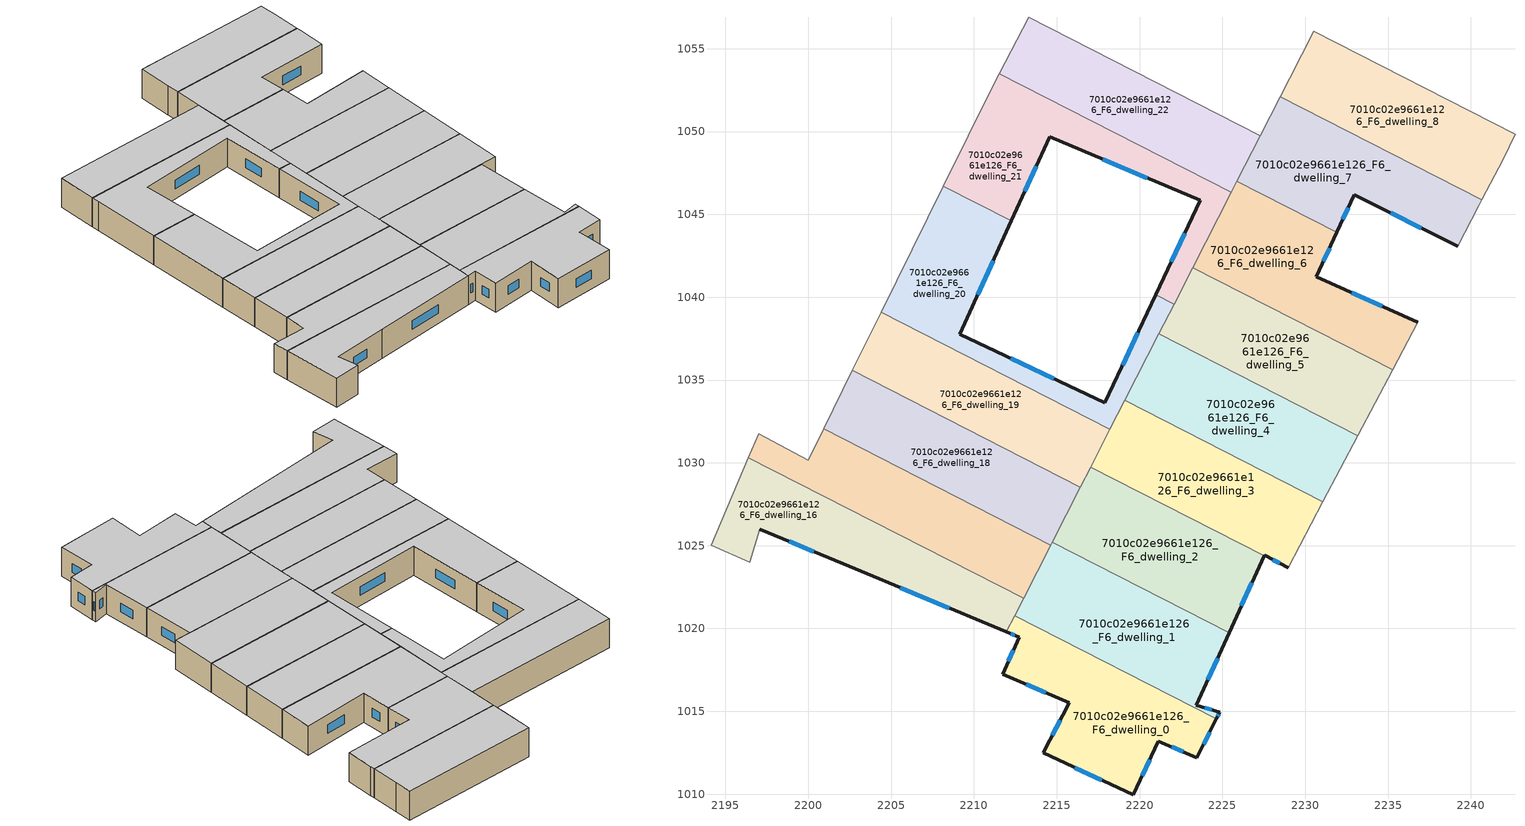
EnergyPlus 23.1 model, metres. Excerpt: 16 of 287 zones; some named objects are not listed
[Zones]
7010c02e9661e126_F6_dwelling_0
 floor to 7010c02e9661e126_F5_dwelling_0 (EU_floor_Construction): 2224.64,1014.54 2223.46,1012.21 2221.14,1013.21 2219.62,1009.96 2214.18,1012.5 2215.76,1015.51 2211.73,1017.24 2212.72,1019.47 2211.96,1019.79 2212.46,1020.77 z18
 wall outside (EU_wall_Construction): 2211.96,1019.79 2212.72,1019.47 2211.73,1017.24 2215.76,1015.51 2214.18,1012.5 2219.62,1009.96 2221.14,1013.21 2223.46,1012.21 2224.64,1014.54 z18:21
 wall to 7010c02e9661e126_F6_dwelling_1 (EU_wall_Construction): 2224.64,1014.54 2212.46,1020.77 z18:21
 wall to 7010c02e9661e126_F6_dwelling_16 (EU_wall_Construction): 2212.46,1020.77 2211.96,1019.79 z18:21
 window (EU_Window_Construction): 2216.09,1011.6 2217.71,1010.85 / 2215.2,1014.46 2214.73,1013.55 / 2213.14,1016.63 2214.35,1016.12 / 2212.38,1018.69 2212.08,1018.02 / 2212.23,1019.68 2212.46,1019.59 / 2223.88,1013.02 2224.23,1013.72 / 2221.95,1012.85 2222.65,1012.56 / 2220.15,1011.09 2220.61,1012.07 z19.05:19.95
 ceiling to 7010c02e9661e126_F7_dwelling_0 (EU_floor_Construction): 2223.46,1012.21 2224.64,1014.54 2212.46,1020.77 2211.96,1019.79 2212.72,1019.47 2211.73,1017.24 2215.76,1015.51 2214.18,1012.5 2219.62,1009.96 2221.14,1013.21 z21
7010c02e9661e126_F6_dwelling_1
 floor to 7010c02e9661e126_F5_dwelling_1 (EU_floor_Construction): 2225.41,1019.73 2223.43,1015.38 2224.84,1014.96 2224.64,1014.54 2212.46,1020.77 2214.72,1025.2 z18
 wall outside (EU_wall_Construction): 2224.64,1014.54 2224.84,1014.96 2223.43,1015.38 2225.41,1019.73 z18:21
 wall to 7010c02e9661e126_F6_dwelling_2 (EU_wall_Construction): 2225.41,1019.73 2214.72,1025.2 z18:21
 wall to 7010c02e9661e126_F6_dwelling_17 (EU_wall_Construction): 2214.64,1025.04 2212.99,1021.82 z18:21
 wall to 7010c02e9661e126_F6_dwelling_16 (EU_wall_Construction): 2212.99,1021.82 2212.46,1020.77 z18:21
 wall to 7010c02e9661e126_F6_dwelling_18 (EU_wall_Construction): 2214.72,1025.2 2214.64,1025.04 z18:21
 window (EU_Window_Construction): 2224.12,1016.9 2224.71,1018.2 / 2224.35,1015.1 2223.92,1015.23 / 2224.71,1014.69 2224.77,1014.81 z19.05:19.95
 ceiling to 7010c02e9661e126_F7_dwelling_1 (EU_floor_Construction): 2224.84,1014.96 2223.43,1015.38 2225.41,1019.73 2214.72,1025.2 2212.46,1020.77 2224.64,1014.54 z21
7010c02e9661e126_F6_dwelling_16
 floor to 7010c02e9661e126_F5_dwelling_16 (EU_floor_Construction): 2212.99,1021.82 2211.96,1019.79 2202.09,1023.89 2197.07,1026 2196.45,1024 2194.12,1025.01 2196.39,1030.32 z18
 wall outside (EU_wall_Construction): 2197.07,1026 2202.09,1023.89 2211.96,1019.79 z18:21
 wall adiabatic (EU_wall_Construction): 2196.39,1030.32 2194.12,1025.01 2196.45,1024 2197.07,1026 z18:21
 wall to 7010c02e9661e126_F6_dwelling_17 (EU_wall_Construction): 2212.99,1021.82 2196.39,1030.32 z18:21
 window (EU_Window_Construction): 2205.55,1022.46 2208.5,1021.23 / 2198.84,1025.26 2200.33,1024.63 z19.05:19.95
 ceiling to 7010c02e9661e126_F7_dwelling_16 (EU_floor_Construction): 2211.96,1019.79 2212.99,1021.82 2196.39,1030.32 2194.12,1025.01 2196.45,1024 2197.07,1026 2202.09,1023.89 z21
7010c02e9661e126_F6_dwelling_17
 floor to 7010c02e9661e126_F5_dwelling_17 (EU_floor_Construction): 2214.64,1025.04 2212.99,1021.82 2196.39,1030.32 2196.99,1031.75 2199.98,1030.17 2200.92,1032.06 z18
 wall adiabatic (EU_wall_Construction): 2200.92,1032.06 2199.98,1030.17 2196.99,1031.75 2196.39,1030.32 z18:21
 wall to 7010c02e9661e126_F6_dwelling_18 (EU_wall_Construction): 2214.64,1025.04 2200.92,1032.06 z18:21
 ceiling to 7010c02e9661e126_F7_dwelling_17 (EU_floor_Construction): 2212.99,1021.82 2214.64,1025.04 2200.92,1032.06 2199.98,1030.17 2196.99,1031.75 2196.39,1030.32 z21
7010c02e9661e126_F6_dwelling_18
 floor to 7010c02e9661e126_F5_dwelling_18 (EU_floor_Construction): 2216.43,1028.54 2214.64,1025.04 2200.92,1032.06 2202.66,1035.58 z18
 wall to 7010c02e9661e126_F6_dwelling_19 (EU_wall_Construction): 2216.43,1028.54 2202.66,1035.58 z18:21
 wall adiabatic (EU_wall_Construction): 2202.66,1035.58 2200.92,1032.06 z18:21
 wall to 7010c02e9661e126_F6_dwelling_2 (EU_wall_Construction): 2214.72,1025.2 2216.43,1028.54 z18:21
 ceiling to 7010c02e9661e126_F7_dwelling_18 (EU_floor_Construction): 2214.64,1025.04 2216.43,1028.54 2202.66,1035.58 2200.92,1032.06 z21
7010c02e9661e126_F6_dwelling_19
 floor to 7010c02e9661e126_F5_dwelling_19 (EU_floor_Construction): 2218.21,1032.02 2216.43,1028.54 2202.66,1035.58 2204.39,1039.09 z18
 wall to 7010c02e9661e126_F6_dwelling_20 (EU_wall_Construction): 2218.21,1032.02 2204.39,1039.09 z18:21
 wall adiabatic (EU_wall_Construction): 2204.39,1039.09 2202.66,1035.58 z18:21
 wall to 7010c02e9661e126_F6_dwelling_3 (EU_wall_Construction): 2217.05,1029.74 2218.21,1032.02 z18:21
 wall to 7010c02e9661e126_F6_dwelling_2 (EU_wall_Construction): 2216.43,1028.53 2217.05,1029.74 z18:21
 ceiling to 7010c02e9661e126_F7_dwelling_19 (EU_floor_Construction): 2216.43,1028.54 2218.21,1032.02 2204.39,1039.09 2202.66,1035.58 z21
7010c02e9661e126_F6_dwelling_2
 floor to 7010c02e9661e126_F5_dwelling_2 (EU_floor_Construction): 2227.53,1024.38 2225.41,1019.73 2214.72,1025.2 2217.05,1029.74 z18
 wall outside (EU_wall_Construction): 2225.41,1019.73 2227.53,1024.38 z18:21
 wall to 7010c02e9661e126_F6_dwelling_3 (EU_wall_Construction): 2227.53,1024.38 2217.05,1029.74 z18:21
 window (EU_Window_Construction): 2226.15,1021.36 2226.78,1022.75 z19.05:19.95
 ceiling to 7010c02e9661e126_F7_dwelling_2 (EU_floor_Construction): 2225.41,1019.73 2227.53,1024.38 2217.05,1029.74 2214.72,1025.2 z21
7010c02e9661e126_F6_dwelling_20
 floor to 7010c02e9661e126_F5_dwelling_20 (EU_floor_Construction): 2220.97,1040.14 2222.08,1039.58 2218.21,1032.02 2204.39,1039.09 2208.15,1046.71 2212.27,1044.6 2209.15,1037.76 2217.9,1033.61 z18
 wall outside (EU_wall_Construction): 2220.97,1040.14 2217.9,1033.61 2209.15,1037.76 2212.27,1044.6 z18:21
 wall to 7010c02e9661e126_F6_dwelling_21 (EU_wall_Construction): 2212.27,1044.6 2208.15,1046.71 / 2222.08,1039.58 2220.97,1040.14 z18:21
 wall adiabatic (EU_wall_Construction): 2208.15,1046.71 2204.39,1039.09 z18:21
 wall to 7010c02e9661e126_F6_dwelling_4 (EU_wall_Construction): 2219.11,1033.78 2221.16,1037.79 z18:21
 wall to 7010c02e9661e126_F6_dwelling_3 (EU_wall_Construction): 2218.21,1032.02 2219.11,1033.78 z18:21
 wall to 7010c02e9661e126_F6_dwelling_5 (EU_wall_Construction): 2221.16,1037.79 2222.08,1039.58 z18:21
 window (EU_Window_Construction): 2210.24,1040.16 2211.17,1042.2 / 2214.83,1035.07 2212.21,1036.31 / 2219.89,1037.86 2218.97,1035.9 z19.05:19.95
 ceiling to 7010c02e9661e126_F7_dwelling_20 (EU_floor_Construction): 2218.21,1032.02 2222.08,1039.58 2220.97,1040.14 2217.9,1033.61 2209.15,1037.76 2212.27,1044.6 2208.15,1046.71 2204.39,1039.09 z21
7010c02e9661e126_F6_dwelling_21
 floor to 7010c02e9661e126_F5_dwelling_21 (EU_floor_Construction): 2225.53,1046.32 2222.08,1039.58 2220.97,1040.14 2223.66,1045.84 2214.58,1049.68 2212.27,1044.6 2208.15,1046.71 2211.16,1052.8 2211.52,1053.49 z18
 wall outside (EU_wall_Construction): 2212.27,1044.6 2214.58,1049.68 2223.66,1045.84 2220.97,1040.14 z18:21
 wall adiabatic (EU_wall_Construction): 2211.52,1053.49 2211.16,1052.8 2208.15,1046.71 z18:21
 wall to 7010c02e9661e126_F6_dwelling_22 (EU_wall_Construction): 2225.53,1046.32 2211.52,1053.49 z18:21
 wall to 7010c02e9661e126_F6_dwelling_6 (EU_wall_Construction): 2223.21,1041.78 2225.53,1046.32 z18:21
 wall to 7010c02e9661e126_F6_dwelling_5 (EU_wall_Construction): 2222.08,1039.58 2223.21,1041.78 z18:21
 window (EU_Window_Construction): 2217.77,1048.34 2220.47,1047.19 / 2213.08,1046.38 2213.77,1047.9 / 2222.71,1043.85 2221.91,1042.14 z19.05:19.95
 ceiling to 7010c02e9661e126_F7_dwelling_21 (EU_floor_Construction): 2222.08,1039.58 2225.53,1046.32 2211.52,1053.49 2211.16,1052.8 2208.15,1046.71 2212.27,1044.6 2214.58,1049.68 2223.66,1045.84 2220.97,1040.14 z21
7010c02e9661e126_F6_dwelling_22
 floor to 7010c02e9661e126_F5_dwelling_22 (EU_floor_Construction): 2227.29,1049.76 2225.53,1046.32 2211.52,1053.49 2213.32,1056.91 z18
 wall to 7010c02e9661e126_F6_dwelling_23 (EU_wall_Construction): 2227.29,1049.76 2213.32,1056.91 z18:21
 wall adiabatic (EU_wall_Construction): 2213.32,1056.91 2211.52,1053.49 z18:21
 wall to 7010c02e9661e126_F6_dwelling_7 (EU_wall_Construction): 2225.88,1047 2227.29,1049.76 z18:21
 wall to 7010c02e9661e126_F6_dwelling_6 (EU_wall_Construction): 2225.53,1046.32 2225.87,1047 z18:21
 ceiling to 7010c02e9661e126_F7_dwelling_22 (EU_floor_Construction): 2225.53,1046.32 2227.29,1049.76 2213.32,1056.91 2211.52,1053.49 z21
7010c02e9661e126_F6_dwelling_3
 floor to 7010c02e9661e126_F5_dwelling_3 (EU_floor_Construction): 2231.07,1027.66 2228.96,1023.66 2227.55,1024.42 2227.53,1024.38 2217.05,1029.74 2219.11,1033.78 z18
 wall outside (EU_wall_Construction): 2227.53,1024.38 2227.55,1024.42 2228.96,1023.66 z18:21
 wall to 7010c02e9661e126_F6_dwelling_4 (EU_wall_Construction): 2231.07,1027.66 2219.11,1033.78 z18:21
 wall adiabatic (EU_wall_Construction): 2228.96,1023.66 2231.07,1027.66 z18:21
 window (EU_Window_Construction): 2228.04,1024.16 2228.47,1023.93 z19.05:19.95
 ceiling to 7010c02e9661e126_F7_dwelling_3 (EU_floor_Construction): 2228.96,1023.66 2231.07,1027.66 2219.11,1033.78 2217.05,1029.74 2227.53,1024.38 2227.55,1024.42 z21
7010c02e9661e126_F6_dwelling_4
 floor to 7010c02e9661e126_F5_dwelling_4 (EU_floor_Construction): 2233.17,1031.64 2231.07,1027.66 2219.11,1033.78 2221.16,1037.79 z18
 wall to 7010c02e9661e126_F6_dwelling_5 (EU_wall_Construction): 2233.17,1031.64 2221.16,1037.79 z18:21
 wall adiabatic (EU_wall_Construction): 2231.07,1027.66 2233.17,1031.64 z18:21
 ceiling to 7010c02e9661e126_F7_dwelling_4 (EU_floor_Construction): 2231.07,1027.66 2233.17,1031.64 2221.16,1037.79 2219.11,1033.78 z21
7010c02e9661e126_F6_dwelling_5
 floor to 7010c02e9661e126_F5_dwelling_5 (EU_floor_Construction): 2235.27,1035.61 2233.17,1031.64 2221.16,1037.79 2223.21,1041.78 z18
 wall to 7010c02e9661e126_F6_dwelling_6 (EU_wall_Construction): 2235.27,1035.61 2223.21,1041.78 z18:21
 wall adiabatic (EU_wall_Construction): 2233.17,1031.64 2235.27,1035.61 z18:21
 ceiling to 7010c02e9661e126_F7_dwelling_5 (EU_floor_Construction): 2233.17,1031.64 2235.27,1035.61 2223.21,1041.78 2221.16,1037.79 z21
7010c02e9661e126_F6_dwelling_6
 floor to 7010c02e9661e126_F5_dwelling_6 (EU_floor_Construction): 2231.91,1043.91 2230.67,1041.22 2236.78,1038.48 2235.27,1035.61 2223.21,1041.78 2225.88,1047 z18
 wall outside (EU_wall_Construction): 2236.78,1038.48 2230.67,1041.22 2231.91,1043.91 z18:21
 wall to 7010c02e9661e126_F6_dwelling_7 (EU_wall_Construction): 2231.91,1043.91 2225.88,1047 z18:21
 wall adiabatic (EU_wall_Construction): 2235.27,1035.61 2236.78,1038.48 z18:21
 window (EU_Window_Construction): 2231.1,1042.17 2231.47,1042.97 / 2234.64,1039.44 2232.81,1040.26 z19.05:19.95
 ceiling to 7010c02e9661e126_F7_dwelling_6 (EU_floor_Construction): 2235.27,1035.61 2236.78,1038.48 2230.67,1041.22 2231.91,1043.91 2225.88,1047 2223.21,1041.78 z21
7010c02e9661e126_F6_dwelling_7
 floor to 7010c02e9661e126_F5_dwelling_7 (EU_floor_Construction): 2240.66,1045.87 2240.47,1045.51 2239.19,1043.08 2232.96,1046.18 2231.91,1043.91 2225.88,1047 2228.49,1052.1 z18
 wall outside (EU_wall_Construction): 2231.91,1043.91 2232.96,1046.18 2239.19,1043.08 z18:21
 wall to 7010c02e9661e126_F6_dwelling_8 (EU_wall_Construction): 2240.66,1045.87 2228.49,1052.1 z18:21
 wall adiabatic (EU_wall_Construction): 2239.19,1043.08 2240.47,1045.51 2240.66,1045.87 z18:21
 wall to 7010c02e9661e126_F6_dwelling_23 (EU_wall_Construction): 2228.49,1052.1 2227.29,1049.76 z18:21
 window (EU_Window_Construction): 2232.28,1044.71 2232.6,1045.39 / 2235.15,1045.1 2237.01,1044.17 z19.05:19.95
 ceiling to 7010c02e9661e126_F7_dwelling_7 (EU_floor_Construction): 2239.19,1043.08 2240.47,1045.51 2240.66,1045.87 2228.49,1052.1 2225.88,1047 2231.91,1043.91 2232.96,1046.18 z21
7010c02e9661e126_F6_dwelling_8
 floor to 7010c02e9661e126_F5_dwelling_8 (EU_floor_Construction): 2242.66,1049.83 2241.94,1048.32 2240.66,1045.87 2228.49,1052.1 2230.51,1056.05 z18
 wall to 7010c02e9661e126_F6_dwelling_9 (EU_wall_Construction): 2242.66,1049.83 2230.51,1056.05 z18:21
 wall adiabatic (EU_wall_Construction): 2240.66,1045.87 2241.94,1048.32 2242.66,1049.83 z18:21
 wall to 7010c02e9661e126_F6_dwelling_23 (EU_wall_Construction): 2229.05,1053.21 2228.49,1052.1 z18:21
 wall to 7010c02e9661e126_F6_dwelling_24 (EU_wall_Construction): 2230.51,1056.05 2229.05,1053.21 z18:21
 ceiling to 7010c02e9661e126_F7_dwelling_8 (EU_floor_Construction): 2240.66,1045.87 2241.94,1048.32 2242.66,1049.83 2230.51,1056.05 2228.49,1052.1 z21
[Building]
EU S2 Campaign: North Axis=0; Terrain=City; Solar Distribution=FullExterior
[Site:Location]
Bologna: Latitude=44.5; Longitude=11.25; Time Zone=1; Elevation=37
[SizingPeriod:WeatherFileDays]
AnnualSizingPeriod: Begin Month=1; Begin Day of Month=1; End Month=12; End Day of Month=31; Day of Week for Start Day=Monday; Use Weather File Daylight Saving Period=No; Use Weather File Rain and Snow Indicators=No
[MATERIAL]
EU_InternalMass_Material: Roughness=MediumRough; Thickness=0.1; Conductivity=1; Density=1800; Specific Heat=900; Thermal Absorptance=0.9; Solar Absorptance=0.7; Visible Absorptance=0.7
[MATERIAL:NOMASS] Roughness=MediumRough; Thermal Absorptance=0.9; Solar Absorptance=0.7; Visible Absorptance=0.7
Name | Thermal Resistance
EU_wall_NoMass | 0.890213
EU_floor_NoMass | 0.79516
[WINDOWMATERIAL:SIMPLEGLAZINGSYSTEM]
EU_Window_SimpleGlazing: UFactor=4.49146; Solar Heat Gain Coefficient=0.85; Visible Transmittance=0.85
[CONSTRUCTION]
EU_wall_Construction: EU_wall_NoMass
EU_floor_Construction: EU_floor_NoMass
EU_Window_Construction: EU_Window_SimpleGlazing
EU_InternalMass_Construction: EU_InternalMass_Material
[ZONE] Type=1; Multiplier=1; Ceiling Height=autocalculate; Floor Area=autocalculate; Part of Total Floor Area=Yes
Name | Volume
7010c02e9661e126_F6_dwelling_0 | 182.041
7010c02e9661e126_F6_dwelling_1 | 182.045
7010c02e9661e126_F6_dwelling_16 | 182.046
7010c02e9661e126_F6_dwelling_17 | 182.043
7010c02e9661e126_F6_dwelling_18 | 182.068
7010c02e9661e126_F6_dwelling_19 | 182.015
7010c02e9661e126_F6_dwelling_2 | 182.03
7010c02e9661e126_F6_dwelling_20 | 182.049
7010c02e9661e126_F6_dwelling_21 | 182.033
7010c02e9661e126_F6_dwelling_22 | 182.057
7010c02e9661e126_F6_dwelling_3 | 182.076
7010c02e9661e126_F6_dwelling_4 | 182.01
7010c02e9661e126_F6_dwelling_5 | 182.0625
7010c02e9661e126_F6_dwelling_6 | 182.038
7010c02e9661e126_F6_dwelling_7 | 182.063
7010c02e9661e126_F6_dwelling_8 | 182.021
[INTERNALMASS] Construction=EU_InternalMass_Construction
Name | Zone or ZoneList | Surface Area
7010c02e9661e126_F6_dwelling_0_EU_InternalMass | 7010c02e9661e126_F6_dwelling_0 | 60.6796
7010c02e9661e126_F6_dwelling_1_EU_InternalMass | 7010c02e9661e126_F6_dwelling_1 | 60.6819
7010c02e9661e126_F6_dwelling_2_EU_InternalMass | 7010c02e9661e126_F6_dwelling_2 | 60.6768
7010c02e9661e126_F6_dwelling_3_EU_InternalMass | 7010c02e9661e126_F6_dwelling_3 | 60.6917
7010c02e9661e126_F6_dwelling_4_EU_InternalMass | 7010c02e9661e126_F6_dwelling_4 | 60.6703
7010c02e9661e126_F6_dwelling_5_EU_InternalMass | 7010c02e9661e126_F6_dwelling_5 | 60.6874
7010c02e9661e126_F6_dwelling_6_EU_InternalMass | 7010c02e9661e126_F6_dwelling_6 | 60.6793
7010c02e9661e126_F6_dwelling_7_EU_InternalMass | 7010c02e9661e126_F6_dwelling_7 | 60.6875
7010c02e9661e126_F6_dwelling_8_EU_InternalMass | 7010c02e9661e126_F6_dwelling_8 | 60.6738
7010c02e9661e126_F6_dwelling_16_EU_InternalMass | 7010c02e9661e126_F6_dwelling_16 | 60.6821
7010c02e9661e126_F6_dwelling_17_EU_InternalMass | 7010c02e9661e126_F6_dwelling_17 | 60.6814
7010c02e9661e126_F6_dwelling_18_EU_InternalMass | 7010c02e9661e126_F6_dwelling_18 | 60.6892
7010c02e9661e126_F6_dwelling_19_EU_InternalMass | 7010c02e9661e126_F6_dwelling_19 | 60.6716
7010c02e9661e126_F6_dwelling_20_EU_InternalMass | 7010c02e9661e126_F6_dwelling_20 | 60.6828
7010c02e9661e126_F6_dwelling_21_EU_InternalMass | 7010c02e9661e126_F6_dwelling_21 | 60.6772
7010c02e9661e126_F6_dwelling_22_EU_InternalMass | 7010c02e9661e126_F6_dwelling_22 | 60.6853
[OTHEREQUIPMENT] Fuel Type=Electricity; Design Level Calculation Method=Watts/Area; Power per Zone Floor Area=1; Fraction Latent=0; Fraction Radiant=0; Fraction Lost=0; Carbon Dioxide Generation Rate=0; EndUse Subcategory=EU_Step8_InternalGains
Name | Zone or ZoneList or Space or SpaceList | Schedule
EU_Step8_InternalGain_7010c02e9661e126_F6_dwelling_0_f000 | 7010c02e9661e126_F6_dwelling_0 | EU_Step8_GainSchedule_7010c02e9661e126_F6_dwelling_0_f000
EU_Step8_InternalGain_7010c02e9661e126_F6_dwelling_1_f000 | 7010c02e9661e126_F6_dwelling_1 | EU_Step8_GainSchedule_7010c02e9661e126_F6_dwelling_1_f000
EU_Step8_InternalGain_7010c02e9661e126_F6_dwelling_2_f000 | 7010c02e9661e126_F6_dwelling_2 | EU_Step8_GainSchedule_7010c02e9661e126_F6_dwelling_2_f000
EU_Step8_InternalGain_7010c02e9661e126_F6_dwelling_3_f000 | 7010c02e9661e126_F6_dwelling_3 | EU_Step8_GainSchedule_7010c02e9661e126_F6_dwelling_3_f000
EU_Step8_InternalGain_7010c02e9661e126_F6_dwelling_4_f000 | 7010c02e9661e126_F6_dwelling_4 | EU_Step8_GainSchedule_7010c02e9661e126_F6_dwelling_4_f000
EU_Step8_InternalGain_7010c02e9661e126_F6_dwelling_5_f000 | 7010c02e9661e126_F6_dwelling_5 | EU_Step8_GainSchedule_7010c02e9661e126_F6_dwelling_5_f000
EU_Step8_InternalGain_7010c02e9661e126_F6_dwelling_6_f000 | 7010c02e9661e126_F6_dwelling_6 | EU_Step8_GainSchedule_7010c02e9661e126_F6_dwelling_6_f000
EU_Step8_InternalGain_7010c02e9661e126_F6_dwelling_7_f000 | 7010c02e9661e126_F6_dwelling_7 | EU_Step8_GainSchedule_7010c02e9661e126_F6_dwelling_7_f000
EU_Step8_InternalGain_7010c02e9661e126_F6_dwelling_8_f000 | 7010c02e9661e126_F6_dwelling_8 | EU_Step8_GainSchedule_7010c02e9661e126_F6_dwelling_8_f000
EU_Step8_InternalGain_7010c02e9661e126_F6_dwelling_16_f000 | 7010c02e9661e126_F6_dwelling_16 | EU_Step8_GainSchedule_7010c02e9661e126_F6_dwelling_16_f000
EU_Step8_InternalGain_7010c02e9661e126_F6_dwelling_17_f000 | 7010c02e9661e126_F6_dwelling_17 | EU_Step8_GainSchedule_7010c02e9661e126_F6_dwelling_17_f000
EU_Step8_InternalGain_7010c02e9661e126_F6_dwelling_18_f000 | 7010c02e9661e126_F6_dwelling_18 | EU_Step8_GainSchedule_7010c02e9661e126_F6_dwelling_18_f000
EU_Step8_InternalGain_7010c02e9661e126_F6_dwelling_19_f000 | 7010c02e9661e126_F6_dwelling_19 | EU_Step8_GainSchedule_7010c02e9661e126_F6_dwelling_19_f000
EU_Step8_InternalGain_7010c02e9661e126_F6_dwelling_20_f000 | 7010c02e9661e126_F6_dwelling_20 | EU_Step8_GainSchedule_7010c02e9661e126_F6_dwelling_20_f000
EU_Step8_InternalGain_7010c02e9661e126_F6_dwelling_21_f000 | 7010c02e9661e126_F6_dwelling_21 | EU_Step8_GainSchedule_7010c02e9661e126_F6_dwelling_21_f000
EU_Step8_InternalGain_7010c02e9661e126_F6_dwelling_22_f000 | 7010c02e9661e126_F6_dwelling_22 | EU_Step8_GainSchedule_7010c02e9661e126_F6_dwelling_22_f000
[ZONEVENTILATION:DESIGNFLOWRATE] Schedule=EU_AlwaysOn; Design Flow Rate Calculation Method=AirChanges/Hour; Air Changes per Hour=0.718634; Ventilation Type=Natural; Fan Pressure Rise=0; Fan Total Efficiency=1; Constant Term Coefficient=1; Temperature Term Coefficient=0; Velocity Term Coefficient=0; Velocity Squared Term Coefficient=0; Minimum Indoor Temperature=-100; Maximum Indoor Temperature=100; Delta Temperature=-100; Minimum Outdoor Temperature=-100; Maximum Outdoor Temperature=100; Maximum Wind Speed=40
Name | Zone or ZoneList or Space or SpaceList
EU_ConstantAir_7010c02e9661e126_F6_dwelling_0 | 7010c02e9661e126_F6_dwelling_0
EU_ConstantAir_7010c02e9661e126_F6_dwelling_1 | 7010c02e9661e126_F6_dwelling_1
EU_ConstantAir_7010c02e9661e126_F6_dwelling_2 | 7010c02e9661e126_F6_dwelling_2
EU_ConstantAir_7010c02e9661e126_F6_dwelling_3 | 7010c02e9661e126_F6_dwelling_3
EU_ConstantAir_7010c02e9661e126_F6_dwelling_4 | 7010c02e9661e126_F6_dwelling_4
EU_ConstantAir_7010c02e9661e126_F6_dwelling_5 | 7010c02e9661e126_F6_dwelling_5
EU_ConstantAir_7010c02e9661e126_F6_dwelling_6 | 7010c02e9661e126_F6_dwelling_6
EU_ConstantAir_7010c02e9661e126_F6_dwelling_7 | 7010c02e9661e126_F6_dwelling_7
EU_ConstantAir_7010c02e9661e126_F6_dwelling_8 | 7010c02e9661e126_F6_dwelling_8
EU_ConstantAir_7010c02e9661e126_F6_dwelling_16 | 7010c02e9661e126_F6_dwelling_16
EU_ConstantAir_7010c02e9661e126_F6_dwelling_17 | 7010c02e9661e126_F6_dwelling_17
EU_ConstantAir_7010c02e9661e126_F6_dwelling_18 | 7010c02e9661e126_F6_dwelling_18
EU_ConstantAir_7010c02e9661e126_F6_dwelling_19 | 7010c02e9661e126_F6_dwelling_19
EU_ConstantAir_7010c02e9661e126_F6_dwelling_20 | 7010c02e9661e126_F6_dwelling_20
EU_ConstantAir_7010c02e9661e126_F6_dwelling_21 | 7010c02e9661e126_F6_dwelling_21
EU_ConstantAir_7010c02e9661e126_F6_dwelling_22 | 7010c02e9661e126_F6_dwelling_22
[HVACTEMPLATE:ZONE:IDEALLOADSAIRSYSTEM] System Availability Schedule=EU_AlwaysOn; Maximum Heating Supply Air Temperature=50; Minimum Cooling Supply Air Temperature=13; Maximum Heating Supply Air Humidity Ratio=0.0156; Minimum Cooling Supply Air Humidity Ratio=0.0077; Heating Limit=NoLimit; Cooling Limit=NoLimit; Heating Availability Schedule=EU_AlwaysOn; Cooling Availability Schedule=EU_CoolingOff; Dehumidification Control Type=ConstantSensibleHeatRatio; Cooling Sensible Heat Ratio=0.7; Dehumidification Setpoint=60; Humidification Control Type=None; Humidification Setpoint=30; Outdoor Air Method=None; Outdoor Air Flow Rate per Person=0.00944; Outdoor Air Flow Rate per Zone Floor Area=0; Outdoor Air Flow Rate per Zone=0; Demand Controlled Ventilation Type=None; Outdoor Air Economizer Type=NoEconomizer; Heat Recovery Type=None; Sensible Heat Recovery Effectiveness=0.7; Latent Heat Recovery Effectiveness=0.65
Name | Template Thermostat
7010c02e9661e126_F6_dwelling_0 | EU_HeatOnly_7010c02e9661e126_F6_dwelling_0
7010c02e9661e126_F6_dwelling_1 | EU_HeatOnly_7010c02e9661e126_F6_dwelling_1
7010c02e9661e126_F6_dwelling_2 | EU_HeatOnly_7010c02e9661e126_F6_dwelling_2
7010c02e9661e126_F6_dwelling_3 | EU_HeatOnly_7010c02e9661e126_F6_dwelling_3
7010c02e9661e126_F6_dwelling_4 | EU_HeatOnly_7010c02e9661e126_F6_dwelling_4
7010c02e9661e126_F6_dwelling_5 | EU_HeatOnly_7010c02e9661e126_F6_dwelling_5
7010c02e9661e126_F6_dwelling_6 | EU_HeatOnly_7010c02e9661e126_F6_dwelling_6
7010c02e9661e126_F6_dwelling_7 | EU_HeatOnly_7010c02e9661e126_F6_dwelling_7
7010c02e9661e126_F6_dwelling_8 | EU_HeatOnly_7010c02e9661e126_F6_dwelling_8
7010c02e9661e126_F6_dwelling_16 | EU_HeatOnly_7010c02e9661e126_F6_dwelling_16
7010c02e9661e126_F6_dwelling_17 | EU_HeatOnly_7010c02e9661e126_F6_dwelling_17
7010c02e9661e126_F6_dwelling_18 | EU_HeatOnly_7010c02e9661e126_F6_dwelling_18
7010c02e9661e126_F6_dwelling_19 | EU_HeatOnly_7010c02e9661e126_F6_dwelling_19
7010c02e9661e126_F6_dwelling_20 | EU_HeatOnly_7010c02e9661e126_F6_dwelling_20
7010c02e9661e126_F6_dwelling_21 | EU_HeatOnly_7010c02e9661e126_F6_dwelling_21
7010c02e9661e126_F6_dwelling_22 | EU_HeatOnly_7010c02e9661e126_F6_dwelling_22
[SIZING:ZONE] Zone Cooling Design Supply Air Temperature Input Method=SupplyAirTemperature; Zone Cooling Design Supply Air Temperature=13; Zone Heating Design Supply Air Temperature Input Method=SupplyAirTemperature; Zone Heating Design Supply Air Temperature=50; Zone Cooling Design Supply Air Humidity Ratio=0.008; Zone Heating Design Supply Air Humidity Ratio=0.008; Cooling Design Air Flow Method=DesignDay; Cooling Design Air Flow Rate=0; Cooling Minimum Air Flow per Zone Floor Area=0.000762; Cooling Minimum Air Flow=0; Cooling Minimum Air Flow Fraction=0.2; Heating Design Air Flow Method=DesignDay; Heating Design Air Flow Rate=0; Heating Maximum Air Flow per Zone Floor Area=0.002032; Heating Maximum Air Flow=0.141576; Heating Maximum Air Flow Fraction=0.3; Account for Dedicated Outdoor Air System=No; Dedicated Outdoor Air System Control Strategy=NeutralSupplyAir; Dedicated Outdoor Air Low Setpoint Temperature for Design=autosize; Dedicated Outdoor Air High Setpoint Temperature for Design=autosize; Zone Load Sizing Method=Sensible Load Only No Latent Load; Zone Latent Cooling Design Supply Air Humidity Ratio Input Method=HumidityRatioDifference; Zone Cooling Design Supply Air Humidity Ratio Difference=0.005; Zone Latent Heating Design Supply Air Humidity Ratio Input Method=HumidityRatioDifference; Zone Humidification Design Supply Air Humidity Ratio Difference=0.005
7010c02e9661e126_F6_dwelling_0; 7010c02e9661e126_F6_dwelling_1; 7010c02e9661e126_F6_dwelling_2; 7010c02e9661e126_F6_dwelling_3; 7010c02e9661e126_F6_dwelling_4; 7010c02e9661e126_F6_dwelling_5; 7010c02e9661e126_F6_dwelling_6; 7010c02e9661e126_F6_dwelling_7; 7010c02e9661e126_F6_dwelling_8; 7010c02e9661e126_F6_dwelling_16; 7010c02e9661e126_F6_dwelling_17; 7010c02e9661e126_F6_dwelling_18; 7010c02e9661e126_F6_dwelling_19; 7010c02e9661e126_F6_dwelling_20; 7010c02e9661e126_F6_dwelling_21; 7010c02e9661e126_F6_dwelling_22
[SCHEDULE:CONSTANT]
Name | Hourly Value
EU_AlwaysOn | 1
EU_CoolingOff | 0
[SCHEDULE:FILE] Column Number=1; Rows to Skip at Top=0; Number of Hours of Data=8760; Column Separator=Comma; Interpolate to Timestep=No; Minutes per Item=60; Adjust Schedule for Daylight Savings=Yes
Name | File
EU_Step8_GainSchedule_7010c02e9661e126_F6_dwelling_0_f000 | ../../schedules/7010c02e9661e126/7010c02e9661e126_F6_dwelling_0_f000_gain.csv
EU_Step8_GainSchedule_7010c02e9661e126_F6_dwelling_1_f000 | ../../schedules/7010c02e9661e126/7010c02e9661e126_F6_dwelling_1_f000_gain.csv
EU_Step8_GainSchedule_7010c02e9661e126_F6_dwelling_2_f000 | ../../schedules/7010c02e9661e126/7010c02e9661e126_F6_dwelling_2_f000_gain.csv
EU_Step8_GainSchedule_7010c02e9661e126_F6_dwelling_3_f000 | ../../schedules/7010c02e9661e126/7010c02e9661e126_F6_dwelling_3_f000_gain.csv
EU_Step8_GainSchedule_7010c02e9661e126_F6_dwelling_4_f000 | ../../schedules/7010c02e9661e126/7010c02e9661e126_F6_dwelling_4_f000_gain.csv
EU_Step8_GainSchedule_7010c02e9661e126_F6_dwelling_5_f000 | ../../schedules/7010c02e9661e126/7010c02e9661e126_F6_dwelling_5_f000_gain.csv
EU_Step8_GainSchedule_7010c02e9661e126_F6_dwelling_6_f000 | ../../schedules/7010c02e9661e126/7010c02e9661e126_F6_dwelling_6_f000_gain.csv
EU_Step8_GainSchedule_7010c02e9661e126_F6_dwelling_7_f000 | ../../schedules/7010c02e9661e126/7010c02e9661e126_F6_dwelling_7_f000_gain.csv
EU_Step8_GainSchedule_7010c02e9661e126_F6_dwelling_8_f000 | ../../schedules/7010c02e9661e126/7010c02e9661e126_F6_dwelling_8_f000_gain.csv
EU_Step8_GainSchedule_7010c02e9661e126_F6_dwelling_16_f000 | ../../schedules/7010c02e9661e126/7010c02e9661e126_F6_dwelling_16_f000_gain.csv
EU_Step8_GainSchedule_7010c02e9661e126_F6_dwelling_17_f000 | ../../schedules/7010c02e9661e126/7010c02e9661e126_F6_dwelling_17_f000_gain.csv
EU_Step8_GainSchedule_7010c02e9661e126_F6_dwelling_18_f000 | ../../schedules/7010c02e9661e126/7010c02e9661e126_F6_dwelling_18_f000_gain.csv
EU_Step8_GainSchedule_7010c02e9661e126_F6_dwelling_19_f000 | ../../schedules/7010c02e9661e126/7010c02e9661e126_F6_dwelling_19_f000_gain.csv
EU_Step8_GainSchedule_7010c02e9661e126_F6_dwelling_20_f000 | ../../schedules/7010c02e9661e126/7010c02e9661e126_F6_dwelling_20_f000_gain.csv
EU_Step8_GainSchedule_7010c02e9661e126_F6_dwelling_21_f000 | ../../schedules/7010c02e9661e126/7010c02e9661e126_F6_dwelling_21_f000_gain.csv
EU_Step8_GainSchedule_7010c02e9661e126_F6_dwelling_22_f000 | ../../schedules/7010c02e9661e126/7010c02e9661e126_F6_dwelling_22_f000_gain.csv
